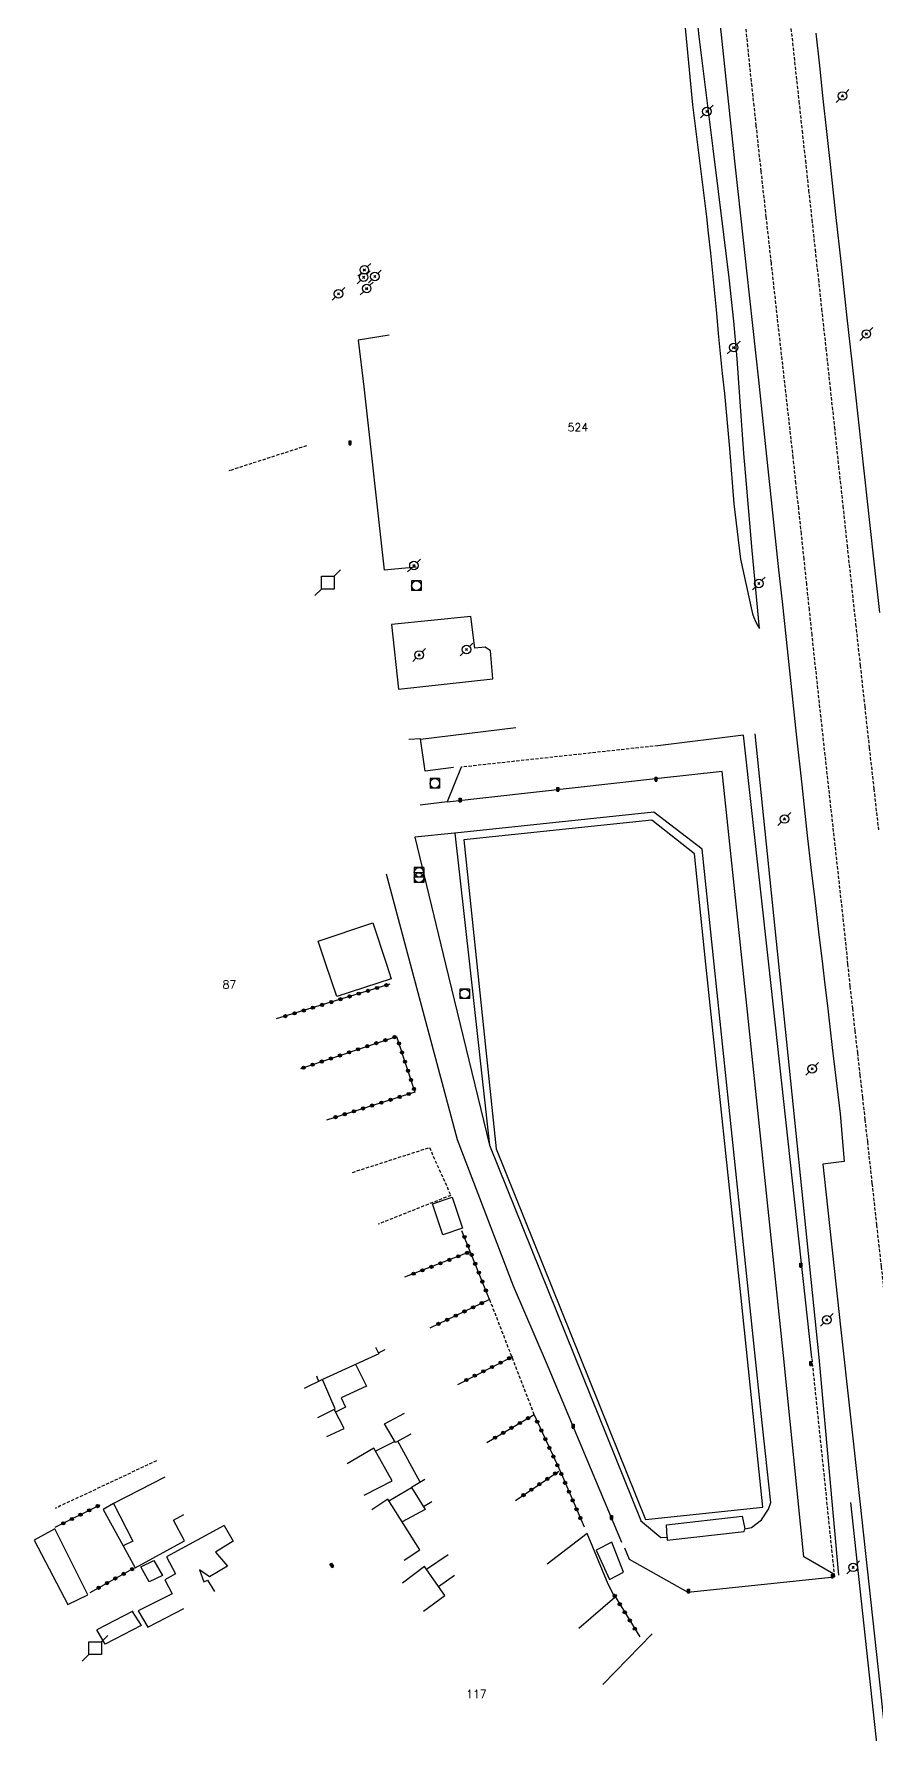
# Model space of a CAD drawing. Header units: millimetres. Extents: x 169000 to 170000, y 125999 to 127000.
# Drawn here: x 169467.6 to 169599.2, y 126550.6 to 126816.3 of the extents above; entities that cross this region are included whole.
import ezdxf
from ezdxf.enums import TextEntityAlignment as Align

# ---------------------------------------------------------------- set-up
doc = ezdxf.new("R2010")
doc.units = ezdxf.units.MM
doc.linetypes.add('DASHED', pattern=[0.75, 0.5, -0.25])
doc.layers.get('0').update_dxf_attribs({"linetype": 'CONTINUOUS'})
for name, color, linetype in [('W0001', 6, 'DASHED'), ('W0006', 2, 'CONTINUOUS'), ('W0008', 7, 'CONTINUOUS'), ('W0014', 7, 'CONTINUOUS'), ('W0101', 7, 'CONTINUOUS'), ('W0104', 1, 'CONTINUOUS'), ('W0112', 1, 'DASHED'), ('W0211', 2, 'CONTINUOUS'), ('W0214', 2, 'CONTINUOUS'), ('W0303', 7, 'CONTINUOUS'), ('W0323', 7, 'CONTINUOUS'), ('W0401', 7, 'CONTINUOUS'), ('W0420', 7, 'CONTINUOUS'), ('W0473', 7, 'CONTINUOUS'), ('W0600', 7, 'CONTINUOUS'), ('W0991', 7, 'CONTINUOUS')]:
    doc.layers.add(name, color=color, linetype=linetype)
doc.styles.get("Standard").update_dxf_attribs({"font": 'romans.shx', "width": 0.85})

# ---------------------------------------------------------------- blocks, each defined once
blk = doc.blocks.new('T473')
for p, q in [((-0.166667, 0.166667), (0.166667, -0.166667)), ((-0.166667, -0.166667), (0.166667, 0.166667)), ((0.500001, 0.500001), (1.000002, 1.000002)), ((-1.000002, -1.000002), (-0.500001, -0.500001))]:
    blk.add_line(p, q)
blk.add_ellipse((0, 0), major_axis=(0.471405, 0.471405), ratio=1, start_param=5.4977871438, end_param=11.780972451)
blk = doc.blocks.new('T600')
for p, q in [((-0.999999, 0.999999), (0.999999, 0.999999)), ((-0.999999, -0.999999), (-0.999999, 0.999999)), ((0.999999, 0.999999), (1.999998, 1.999998)), ((0.999999, 0.999999), (0.999999, -0.999999)), ((-0.999999, -0.999999), (-1.999998, -1.999998)), ((0.999999, -0.999999), (-0.999999, -0.999999))]:
    blk.add_line(p, q)
blk = doc.blocks.new('T401')
for p, q in [((-0.3, 0.3), (0, 0.3)), ((-0.3, -0.25), (-0.3, 0.3)), ((-0.3, 0.15), (0, 0.15)), ((-0.3, 0), (0, 0)), ((0, 0.3), (0, -0.25)), ((-0.3, -0.15), (0, -0.15)), ((-0.3, -0.25), (-0.3, -0.3)), ((-0.3, -0.3), (0, -0.3)), ((0, -0.3), (0, -0.25))]:
    blk.add_line(p, q)
blk = doc.blocks.new('T420')
for p, q in [((0.75, 0.75), (-0.75, 0.75)), ((-0.75, 0.75), (-0.75, -0.75)), ((0.75, 0.75), (0.75, -0.75)), ((0.75, -0.75), (-0.75, -0.75))]:
    blk.add_line(p, q)
blk.add_ellipse((0, 0), major_axis=(-0.53, 0.53), ratio=1, start_param=3.926991, end_param=10.210176)
blk = doc.blocks.new('t323o')
at = {"color": 0, "linetype": 'Continuous'}
for radius in [0.25, 0.15]:
    blk.add_circle((0, 0), radius, dxfattribs=at)

msp = doc.modelspace()

# ---------------------------------------------------------------- linework, layer by layer
at = {"layer": 'W0001'}
for points in [[(169585.57, 126819.35), (169586.06, 126814.88), (169586.54, 126810.42), (169587.05, 126805.78), (169587.55, 126801.15), (169588.06, 126796.51), (169588.57, 126791.88), (169589.08, 126787.24), (169589.58, 126782.61), (169590.09, 126777.97), (169590.6, 126773.34), (169591.26, 126767.18), (169591.93, 126761.02), (169592.59, 126754.86), (169593.26, 126748.7), (169593.92, 126742.54), (169594.58, 126736.38), (169595.25, 126730.22), (169595.92, 126724.06), (169596.63, 126717.64), (169597.33, 126711.22), (169598.04, 126704.8), (169598.76, 126698.38), (169599.47, 126691.96)], [(169594.72, 126671), (169594.64, 126671.73), (169594.57, 126672.47), (169594.5, 126673.2), (169594.42, 126673.93), (169594.35, 126674.66), (169594.28, 126675.4), (169594.2, 126676.13), (169594.12, 126676.86), (169593.55, 126682.06), (169592.97, 126687.26), (169592.4, 126692.45), (169591.82, 126697.65), (169591.24, 126702.85), (169590.67, 126708.05), (169590.1, 126713.25), (169589.54, 126718.45), (169589.11, 126722.4), (169588.69, 126726.35), (169588.27, 126730.3), (169587.86, 126734.26), (169587.44, 126738.21), (169587.02, 126742.16), (169586.6, 126746.11), (169586.17, 126750.07), (169585.85, 126752.98), (169585.52, 126755.9), (169585.19, 126758.81), (169584.86, 126761.73), (169584.53, 126764.64), (169584.2, 126767.56), (169583.87, 126770.47), (169583.55, 126773.39), (169582.75, 126780.53), (169581.96, 126787.67), (169581.17, 126794.82), (169580.39, 126801.96), (169580.06, 126805.04), (169579.73, 126808.13), (169579.4, 126811.21), (169579.08, 126814.3), (169578.76, 126817.38)], [(169609.33, 126536.5), (169605.46, 126571.57), (169600.67, 126617.28), (169600.67, 126617.28), (169599.95, 126623.77), (169599.23, 126630.27), (169598.52, 126636.76), (169597.8, 126643.25), (169597.42, 126646.72), (169597.03, 126650.19), (169596.63, 126653.66), (169596.24, 126657.12), (169595.84, 126660.59), (169595.46, 126664.06), (169595.08, 126667.53), (169594.72, 126671)]]:
    msp.add_lwpolyline(points, dxfattribs=at)
at = {"layer": 'W0006'}
for points in [[(169523.07, 126769.23), (169518.21, 126768.47), (169519.08, 126761.16)], [(169519.08, 126761.16), (169522.3, 126732.52)], [(169527.27, 126733.01), (169522.3, 126732.52)], [(169527.94, 126706.15), (169542.83, 126707.93)], [(169533.13, 126701.71), (169528.7, 126701.11), (169527.95, 126706.17), (169526.11, 126706.07)], [(169534.3, 126701.76), (169532.11, 126696.35), (169527.89, 126695.82)], [(169578.22, 126671), (169575.06, 126701.1), (169565.1, 126699.99), (169532.13, 126696.3)], [(169533.29, 126691.43), (169527.06, 126690.85), (169531.86, 126671)], [(169531.86, 126671), (169538.71, 126642.71)], [(169592.52, 126575.71), (169587.83, 126578.4), (169584.63, 126609.88), (169578.22, 126671)], [(169566.48, 126581.52), (169566.49, 126581.04), (169578.51, 126582.36), (169578.6, 126582.8)]]:
    msp.add_lwpolyline(points, dxfattribs=at)
msp.add_lwpolyline([(169539.26, 126715.54), (169538.89, 126719.94), (169538.06, 126720.48), (169536.43, 126720.32), (169535.83, 126725.29), (169523.43, 126724.03), (169524.53, 126713.93)], close=True, dxfattribs=at)
at = {"layer": 'W0008'}
for points in [[(169574.47, 126820.08), (169574.89, 126816.13), (169575.31, 126812.19), (169575.73, 126808.25), (169576.15, 126804.31), (169576.57, 126800.36), (169577, 126796.42), (169577.46, 126792.14), (169577.93, 126787.86), (169578.4, 126783.58), (169578.87, 126779.3), (169579.34, 126775.02), (169579.81, 126770.74), (169580.27, 126766.46), (169580.74, 126762.18), (169581.27, 126757.24), (169581.79, 126752.31), (169582.32, 126747.38), (169582.85, 126742.45), (169583.37, 126737.51), (169583.89, 126732.58), (169584.42, 126727.65), (169584.95, 126722.71), (169585.8, 126714.81), (169586.64, 126706.9), (169587.49, 126699), (169588.37, 126691.09), (169588.94, 126686.07), (169589.53, 126681.04), (169590.13, 126676.02), (169590.73, 126671)], [(169599.69, 126725.93), (169599.18, 126730.53), (169598.71, 126734.79), (169598.24, 126739.05), (169597.77, 126743.31), (169597.3, 126747.57), (169596.83, 126751.83), (169596.36, 126756.09), (169595.89, 126760.36), (169595.42, 126764.62), (169594.56, 126772.43), (169593.69, 126780.25), (169592.83, 126788.07), (169591.97, 126795.89), (169591.41, 126801.02), (169590.86, 126806.15), (169590.3, 126811.28), (169589.75, 126816.41)], [(169582.35, 126671), (169578.42, 126706.74), (169565.04, 126705.11)], [(169526.41, 126671), (169522.65, 126685.07)], [(169559.4, 126580.68), (169547.64, 126608.74), (169542.47, 126620.68), (169533.74, 126643.57), (169526.41, 126671)], [(169589.1, 126609.5), (169582.35, 126671)], [(169590.73, 126671), (169591.12, 126667.74), (169591.5, 126664.48), (169591.87, 126661.22), (169592.24, 126657.96), (169593.48, 126647.62), (169594.1, 126640.17), (169590.79, 126639.74), (169593.53, 126614.33), (169596.57, 126587.04), (169599.71, 126558.36), (169601.62, 126540.07), (169601.92, 126533), (169602.1, 126526.73), (169601.92, 126519.31), (169601.32, 126512.29), (169599.36, 126505.55), (169595.13, 126500.81), (169594.8, 126500.78)], [(169559.81, 126579.82), (169560.54, 126578.04), (169569.73, 126572.9), (169592.64, 126575.3)]]:
    msp.add_lwpolyline(points, dxfattribs=at)
at = {"layer": 'W0014'}
for points in [[(169573.82, 126671), (169571.94, 126688.93), (169564.4, 126694.75), (169533.31, 126691.43), (169535.59, 126671)], [(169535.59, 126671), (169538.74, 126642.74), (169562.39, 126584.1)], [(169581.31, 126599.35), (169573.82, 126671)], [(169562.34, 126584.1), (169565.5, 126581.42), (169566.46, 126581.52), (169566.38, 126583.4), (169578.2, 126584.79), (169578.61, 126582.8), (169579.64, 126582.98), (169581.23, 126584.18), (169582.31, 126585.87), (169582.65, 126586.91), (169581.32, 126599.37)], [(169600.78, 126534.88), (169595.16, 126586.91)]]:
    msp.add_lwpolyline(points, dxfattribs=at)
at = {"layer": 'W0101'}
for points in [[(169572.54, 126671), (169570.73, 126688.2), (169564.08, 126693.46), (169534.72, 126690.39), (169536.74, 126671)], [(169536.74, 126671), (169539.76, 126642.15), (169563.12, 126584.23)], [(169563.12, 126584.23), (169581.43, 126586.18), (169577.99, 126619.35), (169572.54, 126671)], [(169511.93, 126600.18), (169514.64, 126601.56), (169512.63, 126606.12), (169509.76, 126604.71)], [(169519.18, 126588.04), (169523.53, 126590.29), (169520.64, 126595.4), (169516.5, 126592.95)], [(169488.01, 126590.87), (169480.01, 126586.77), (169483.01, 126580.87), (169481.5, 126580.13), (169483.38, 126576.69), (169491.08, 126580.91), (169489.36, 126584.15), (169490.97, 126585.04)], [(169525.39, 126577.91), (169527.86, 126579.51), (169522.86, 126587.41), (169520.37, 126585.78)], [(169528.4, 126569.92), (169531.76, 126572.4), (169528.56, 126576.91), (169525.14, 126574.31)]]:
    msp.add_lwpolyline(points, dxfattribs=at)
at = {"layer": 'W0104'}
for points in [[(169511.97, 126674.6), (169520.53, 126677.47), (169522.62, 126671)], [(169513.18, 126671), (169511.97, 126674.6)], [(169522.62, 126671), (169523.37, 126668.68), (169514.88, 126665.94), (169513.18, 126671)], [(169520.93, 126611.17), (169521.44, 126610.12), (169512.63, 126606.12)], [(169511.7, 126606.71), (169512.03, 126605.83)], [(169517.85, 126608.39), (169519.54, 126605.08), (169515.58, 126603.25), (169516.25, 126601.79), (169514.7, 126601.04)], [(169513.35, 126597.2), (169513.35, 126597.2), (169516.01, 126598.48), (169514.47, 126601.47)], [(169524.04, 126596.28), (169522.31, 126599.19), (169525.43, 126600.84)], [(169523.93, 126596.46), (169520.91, 126594.93)], [(169526.44, 126597.6), (169524.04, 126596.28)], [(169527.89, 126590.07), (169524.4, 126596.48)], [(169528.64, 126590.52), (169526.56, 126589.27)], [(169523, 126587.19), (169526.56, 126589.27), (169528.7, 126585.83), (169525.09, 126583.89)], [(169480.01, 126586.77), (169478.4, 126585.84), (169481.5, 126580.13)], [(169528.41, 126586.29), (169529.71, 126587.06)], [(169497.29, 126583.34), (169488.29, 126578.41), (169489.69, 126575.76), (169488.03, 126574.81), (169489.16, 126572.67), (169483.86, 126569.98), (169485.39, 126567.46)], [(169497.29, 126583.34), (169498.72, 126580.86), (169495.94, 126579.14), (169497.82, 126576.95), (169494.99, 126575.31), (169493.42, 126576.4), (169494.13, 126574.53), (169494.71, 126574.79), (169495.77, 126572.99)], [(169552.7, 126567.3), (169558.29, 126572.15), (169557.24, 126574.18), (169553.96, 126582.07), (169547.74, 126577.26)], [(169532.29, 126578.76), (169528.9, 126576.43)], [(169530.77, 126573.8), (169533.28, 126575.57)], [(169483, 126569.93), (169477.39, 126567.01)], [(169482.94, 126569.88), (169484.3, 126567.68), (169478.69, 126564.76), (169477.39, 126567.01)], [(169485.39, 126567.46), (169490.98, 126570.37)]]:
    msp.add_lwpolyline(points, dxfattribs=at)
for points in [[(169532.9, 126634.59), (169534.51, 126629.76), (169531.46, 126628.74), (169529.84, 126633.56), (169532.9, 126634.59)], [(169470.83, 126582.79), (169467.59, 126581.04), (169472.87, 126570.98), (169476.02, 126572.5)], [(169557.49, 126574.9), (169559.66, 126576.01), (169557.86, 126580.69), (169555.41, 126579.49)], [(169487.67, 126575.52), (169485.56, 126574.53), (169484.29, 126576.88), (169486.33, 126577.85)]]:
    msp.add_lwpolyline(points, close=True, dxfattribs=at)
at = {"layer": 'W0112'}
for points in [[(169510.16, 126751.95), (169498.15, 126748.08), (169498.03, 126748.04)], [(169565.03, 126705.11), (169534.32, 126701.76)], [(169517.32, 126638.47), (169529.34, 126642.35), (169532.68, 126634.88), (169521.34, 126630.38)], [(169538.73, 126618.63), (169545.7, 126600.61)], [(169592.66, 126575.32), (169589.1, 126609.5)], [(169486.73, 126593.43), (169470.89, 126585.99)]]:
    msp.add_lwpolyline(points, dxfattribs=at)
at = {"layer": 'W0211'}
for points in [[(169567.71, 126833.65), (169570.43, 126805.22), (169570.73, 126802.72), (169571.05, 126800.21), (169571.37, 126797.71), (169571.68, 126795.2), (169572, 126792.7), (169572.3, 126790.2), (169572.6, 126787.69), (169572.89, 126785.18), (169573.23, 126782.05), (169573.55, 126778.92), (169573.86, 126775.78), (169574.16, 126772.65), (169574.46, 126769.51), (169574.76, 126766.37), (169575.09, 126763.24), (169575.44, 126760.11), (169576.24, 126751.53), (169576.91, 126742.88), (169577.94, 126734.23), (169579.83, 126725.73), (169580.04, 126725.12), (169580.29, 126724.53), (169580.58, 126723.95), (169580.92, 126723.4)], [(169583.91, 126671), (169580.22, 126706.96)], [(169593.29, 126575.56), (169590.23, 126609.58), (169583.91, 126671)]]:
    msp.add_lwpolyline(points, dxfattribs=at)
at = {"layer": 'W0214'}
msp.add_lwpolyline([(169580.92, 126723.4), (169580.33, 126729.49), (169579.76, 126735.59), (169579.22, 126741.69), (169578.7, 126747.79), (169578.46, 126750.74), (169578.24, 126753.7), (169578.04, 126756.65), (169577.84, 126759.61), (169577.63, 126762.57), (169577.41, 126765.52), (169577.17, 126768.48), (169576.89, 126771.43), (169576.17, 126778.18), (169575.35, 126784.93), (169574.5, 126791.67), (169573.66, 126798.41), (169573.3, 126801.32), (169572.94, 126804.24), (169572.58, 126807.15), (169572.21, 126810.07), (169571.85, 126812.98), (169571.5, 126815.9), (169571.15, 126818.81)], dxfattribs=at)
at = {"layer": 'W0303'}
msp.add_lwpolyline([(169556.45, 126558.47), (169564.14, 126566.39)], dxfattribs=at)
at = {"layer": 'W0323'}
for points in [[(169523.17, 126667.88), (169505.42, 126662.43)], [(169509.27, 126654.68), (169524.23, 126659.71), (169527.09, 126651.02), (169513.26, 126646.65)], [(169538.73, 126618.63), (169534.43, 126629.36)], [(169535.68, 126626.05), (169525.46, 126622.1)], [(169538.73, 126618.63), (169529.41, 126614.15)], [(169522.36, 126610.75), (169521.45, 126610.31)], [(169533.78, 126605.36), (169542.37, 126609.72)], [(169538.3, 126596.27), (169545.72, 126600.65)], [(169545.7, 126600.61), (169549.85, 126591.6), (169553.52, 126583.1)], [(169542.79, 126587.23), (169549.54, 126591.81)], [(169477.85, 126586.51), (169470.82, 126582.99)], [(169476.37, 126572.86), (169483.09, 126576.59)], [(169558.08, 126572.67), (169562.21, 126565.92)]]:
    msp.add_lwpolyline(points, dxfattribs=at)

# ---------------------------------------------------------------- block references
for p, rotation in [((169521.19, 126667.27), 197.0433084671328), ((169522.63, 126667.71), 197.0433084671328), ((169512.59, 126664.63), 197.0433084671328), ((169514.02, 126665.07), 197.0433084671328), ((169515.46, 126665.51), 197.0433084671328), ((169516.89, 126665.95), 197.0433084671328), ((169518.32, 126666.39), 197.0433084671328), ((169519.76, 126666.83), 197.0433084671328), ((169506.85, 126662.87), 197.0433084671328), ((169508.28, 126663.31), 197.0433084671328), ((169509.72, 126663.75), 197.0433084671328), ((169511.15, 126664.19), 197.0433084671328), ((169522.48, 126659.12), 18.58173502221546), ((169523.9, 126659.6), 18.58173502221546), ((169515.37, 126656.73), 18.58173502221546), ((169516.79, 126657.21), 18.58173502221546), ((169518.22, 126657.69), 18.58173502221546), ((169519.64, 126658.17), 18.58173502221546), ((169521.06, 126658.65), 18.58173502221546), ((169524.59, 126658.61), 288.2250788095872), ((169525.06, 126657.19), 288.2250788095872), ((169509.69, 126654.82), 18.58173502221546), ((169511.11, 126655.3), 18.58173502221546), ((169512.53, 126655.78), 18.58173502221546), ((169513.95, 126656.26), 18.58173502221546), ((169525.53, 126655.76), 288.2250788095872), ((169526, 126654.34), 288.2250788095872), ((169526.47, 126652.91), 288.2250788095872), ((169526.94, 126651.49), 288.2250788095872), ((169518.98, 126648.46), 197.5419216389235), ((169520.41, 126648.91), 197.5419216389235), ((169521.84, 126649.36), 197.5419216389235), ((169523.27, 126649.81), 197.5419216389235), ((169524.7, 126650.26), 197.5419216389235), ((169526.13, 126650.72), 197.5419216389235), ((169514.69, 126647.1), 197.5419216389235), ((169516.12, 126647.55), 197.5419216389235), ((169517.55, 126648), 197.5419216389235), ((169534.83, 126628.38), 111.8014104066755), ((169532.46, 126624.8), 201.1539410841674), ((169533.86, 126625.35), 201.1539410841674), ((169535.25, 126625.89), 201.1539410841674), ((169535.38, 126626.99), 111.8014104066755), ((169535.94, 126625.59), 111.8014104066755), ((169526.86, 126622.64), 201.1539410841674), ((169528.26, 126623.18), 201.1539410841674), ((169529.66, 126623.72), 201.1539410841674), ((169531.06, 126624.26), 201.1539410841674), ((169536.5, 126624.2), 111.8014104066755), ((169537.06, 126622.81), 111.8014104066755), ((169537.61, 126621.42), 111.8014104066755), ((169538.17, 126620.02), 111.8014104066755), ((169534.82, 126616.75), 205.7152381627864), ((169536.17, 126617.4), 205.7152381627864), ((169537.52, 126618.05), 205.7152381627864), ((169530.77, 126614.8), 205.7152381627864), ((169532.12, 126615.45), 205.7152381627864), ((169533.47, 126616.1), 205.7152381627864), ((169540.47, 126608.76), 26.89859774726832), ((169541.81, 126609.44), 26.89859774726832), ((169535.12, 126606.04), 26.89859774726832), ((169536.45, 126606.72), 26.89859774726832), ((169537.79, 126607.4), 26.89859774726832), ((169539.13, 126608.08), 26.89859774726832), ((169542.17, 126598.56), 30.55507493479363), ((169543.47, 126599.32), 30.55507493479363), ((169544.76, 126600.08), 30.55507493479363), ((169546.19, 126599.54), 294.7235187669394), ((169546.82, 126598.17), 294.7235187669394), ((169539.59, 126597.03), 30.55507493479363), ((169540.88, 126597.79), 30.55507493479363), ((169547.45, 126596.81), 294.7235187669394), ((169548.07, 126595.45), 294.7235187669394), ((169548.7, 126594.09), 294.7235187669394), ((169549.33, 126592.72), 294.7235187669394), ((169547.76, 126590.6), 34.16150377622985), ((169549, 126591.44), 34.16150377622985), ((169549.95, 126591.36), 293.3773903457954), ((169550.54, 126589.98), 293.3773903457954), ((169544.03, 126588.07), 34.16150377622985), ((169545.27, 126588.91), 34.16150377622985), ((169546.51, 126589.76), 34.16150377622985), ((169551.14, 126588.61), 293.3773903457954), ((169551.73, 126587.23), 293.3773903457954), ((169474.84, 126585), 206.565051177078), ((169476.19, 126585.68), 206.565051177078), ((169477.53, 126586.35), 206.565051177078), ((169552.33, 126585.85), 293.3773903457954), ((169472.16, 126583.66), 206.565051177078), ((169473.5, 126584.33), 206.565051177078), ((169552.92, 126584.47), 293.3773903457954), ((169478.99, 126574.32), 29.03144727328237), ((169480.3, 126575.05), 29.03144727328237), ((169481.61, 126575.77), 29.03144727328237), ((169482.92, 126576.5), 29.03144727328237), ((169477.68, 126573.59), 29.03144727328237), ((169558.3, 126572.31), 301.483766765871), ((169559.08, 126571.03), 301.483766765871), ((169559.86, 126569.75), 301.483766765871), ((169560.65, 126568.48), 301.483766765871), ((169561.43, 126567.2), 301.483766765871)]:
    msp.add_blockref('t323o', p, dxfattribs=dict(at, rotation=rotation))
at = {"layer": 'W0401'}
for p in [(169517.09, 126752.41), (169564.89, 126699.88), (169534.28, 126696.62), (169549.57, 126698.29), (169587.51, 126623.99), (169589.04, 126608.61), (169551.95, 126598.82), (169557.92, 126584.57), (169592.42, 126575.42), (169569.95, 126573.09)]:
    msp.add_blockref('T401', p, dxfattribs=at)
at = {"layer": 'W0401', "rotation": 31.93713491836655}
msp.add_blockref('T401', (169514.23, 126577.19), dxfattribs=at)
at = {"layer": 'W0420'}
for p in [(169527.32, 126730.1), (169530.19, 126699.23), (169527.74, 126685.35), (169527.74, 126684.49), (169534.85, 126666.36)]:
    msp.add_blockref('T420', p, dxfattribs=at)
at = {"layer": 'W0473'}
for p in [(169593.87, 126806.59), (169572.68, 126804.16), (169519.08, 126778.27), (169519.18, 126779.43), (169520.83, 126778.4), (169515.15, 126775.69), (169519.55, 126776.52), (169576.87, 126767.29), (169597.59, 126769.42), (169526.93, 126733.25), (169580.79, 126730.45), (169535.15, 126720.15), (169527.74, 126719.28), (169584.79, 126693.66), (169589.14, 126654.65), (169591.42, 126615.44), (169595.54, 126576.78)]:
    msp.add_blockref('T473', p, dxfattribs=at)
at = {"layer": 'W0600'}
for p in [(169513.47, 126730.58), (169477.13, 126564.15)]:
    msp.add_blockref('T600', p, dxfattribs=at)

# ---------------------------------------------------------------- texts
at = {"layer": 'W0991'}
for s, p in [('524', (169552.54, 126754.84)), ('87', (169498.11, 126667.81)), ('117', (169536.68, 126557))]:
    msp.add_text(s, height=1.25, dxfattribs=at).set_placement(p, align=Align.MIDDLE_CENTER)

doc.saveas('drawing.dxf')
